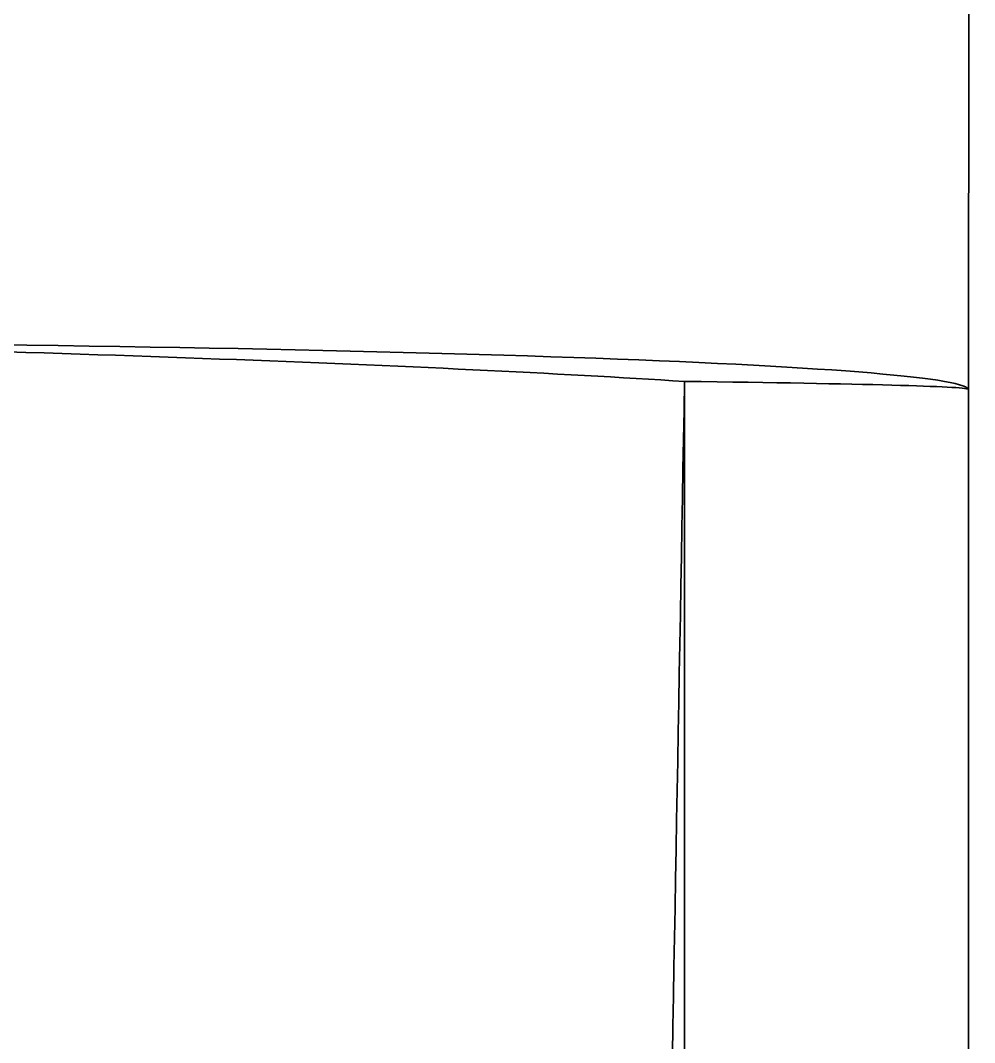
# Model space of a CAD drawing. Header units: millimetres. Extents: x 68 to 2000, y 100 to 2870.
# Drawn here: x 825.059 to 825.701, y 2129.778 to 2130.467 of the extents above; entities that cross this region are included whole.
import ezdxf

# ---------------------------------------------------------------- set-up
doc = ezdxf.new("R2010")
doc.units = ezdxf.units.MM
doc.header["$LTSCALE"] = 10
doc.layers.add('Sichtbar schmal (ISO)', color=7, linetype='Continuous', lineweight=35)

msp = doc.modelspace()

# ---------------------------------------------------------------- linework, layer by layer
at = {"layer": 'Sichtbar schmal (ISO)'}
for p, q in [((825.69715, 2130.21817), (825.70122, 2137.49454)), ((825.49698, 2073.66985), (825.50598, 2130.22341)), ((825.68815, 2073.66985), (825.69715, 2130.21817))]:
    msp.add_line(p, q, dxfattribs=at)
for major_axis, ratio, start_param, end_param in [((-0.99984, 0.01805), 0.033699, 3.770871, 4.617856), ((1, -0.00056), 0.032037, 0.017463, 1.475689), ((1, -0.00016), 0.00912, 0.017454, 0.628895)]:
    msp.add_ellipse((824.6973, 2130.21817), major_axis=major_axis, ratio=ratio, start_param=start_param, end_param=end_param, dxfattribs=at)
msp.add_open_spline([(825.07023, 2105.95207), (825.08508, 2106.78339), (825.0997, 2107.60156), (825.11409, 2108.40639), (825.1573, 2110.8228), (825.19842, 2113.11888), (825.23733, 2115.28926), (825.24253, 2115.57968), (825.2477, 2115.86785), (825.25283, 2116.15381), (825.29623, 2118.57365), (825.33686, 2120.83508), (825.37511, 2122.96157), (825.37737, 2123.08724), (825.37962, 2123.21245), (825.38187, 2123.33718), (825.41768, 2125.32758), (825.45141, 2127.19919), (825.48291, 2128.94547), (825.49074, 2129.37922), (825.49843, 2129.80523), (825.50598, 2130.22341)], degree=3, knots=[0, 0, 0, 0, 0.083284, 0.083284, 0.083284, 0.333333, 0.333333, 0.333333, 0.366793, 0.366793, 0.366793, 0.649933, 0.649933, 0.649933, 0.666667, 0.666667, 0.666667, 0.933679, 0.933679, 0.933679, 1, 1, 1, 1], dxfattribs=at)

doc.saveas('drawing.dxf')
